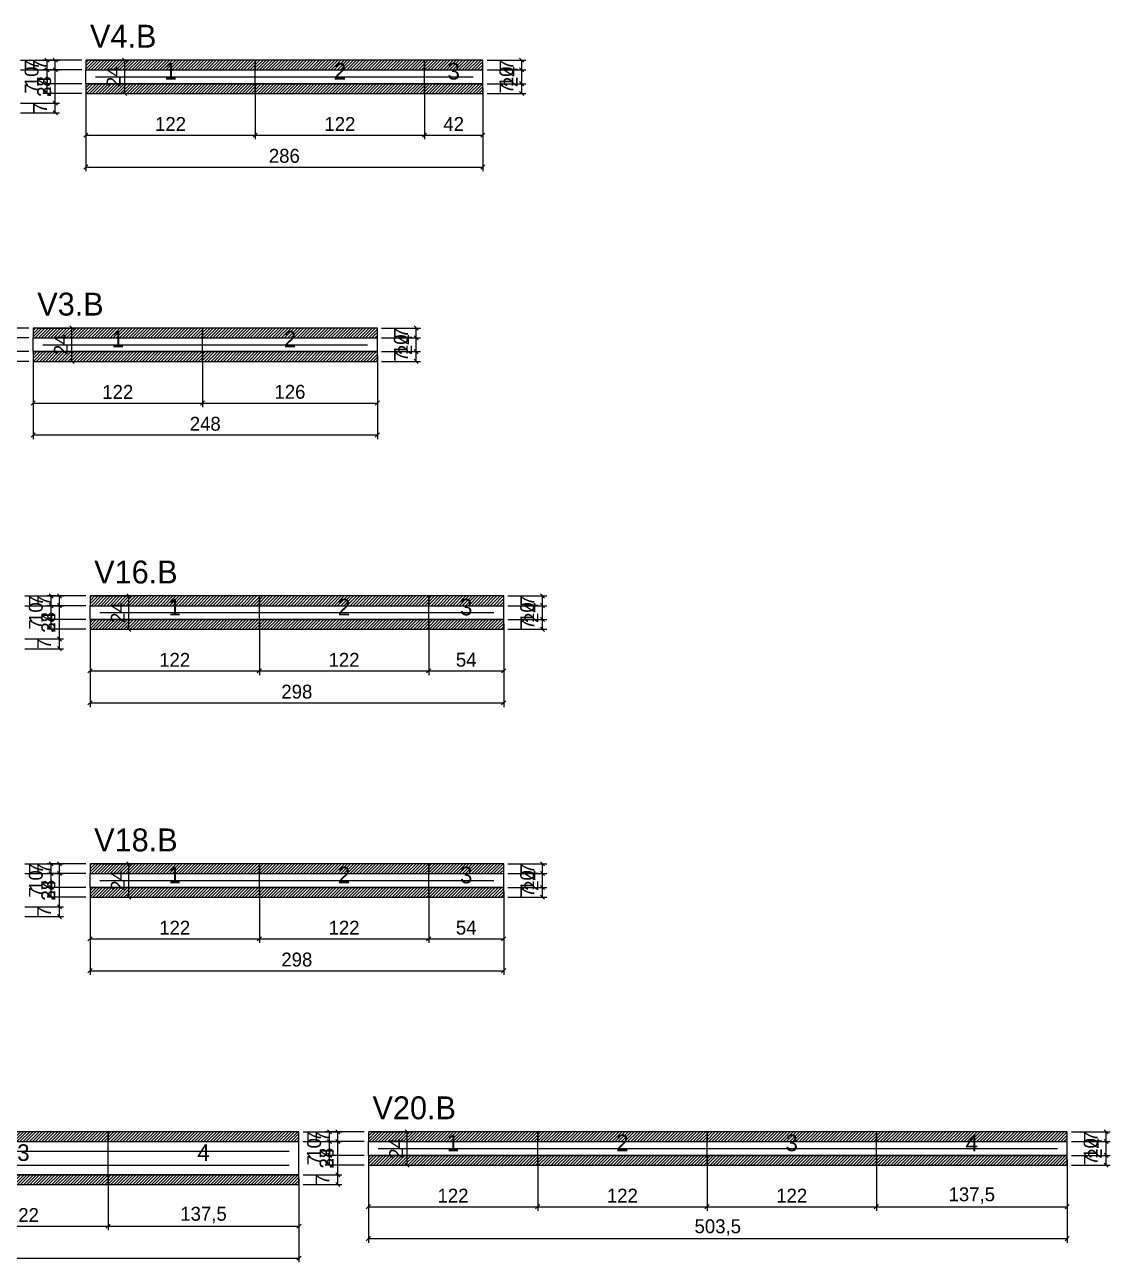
# Model space of a CAD drawing. Extents: x -13000 to 3070, y -7421 to 1552.
# Drawn here: x 503 to 1285, y -2982 to -2090 of the extents above; entities that cross this region are included whole.
import ezdxf
from ezdxf.enums import TextEntityAlignment as Align

# ---------------------------------------------------------------- set-up
doc = ezdxf.new("R2010")
doc.units = 0
for name, color, linetype in [('5', 5, 'Continuous'), ('COTA', 241, 'Continuous'), ('NOMENCLATURA', 7, 'Continuous'), ('Painéis', 200, 'Continuous'), ('SARR_2.2x7', 40, 'Continuous'), ('SCO-___-LAJ', 224, 'Continuous')]:
    doc.layers.add(name, color=color, linetype=linetype)
doc.dimstyles.new('PAINEL', dxfattribs={"dimtxt": 10, "dimasz": 3, "dimexe": 3, "dimexo": 3, "dimgap": 3, "dimtad": 1, "dimblk": 'OBLIQUE', "dimblk1": 'OBLIQUE', "dimcen": 2.5, "dimclrd": 4, "dimclre": 4, "dimclrt": 240, "dimazin": 3, "dimtfac": 1, "dimtmove": 0, "dimatfit": 3})

# ---------------------------------------------------------------- blocks, each defined once
blk = doc.blocks.new('_OBLIQUE')
at = {"color": 0, "linetype": 'BYBLOCK'}
blk.add_line((-0.5, -0.5), (0.5, 0.5), dxfattribs=at)

msp = doc.modelspace()

# ---------------------------------------------------------------- hatches: boundary and pattern name
at = {"layer": 'COTA'}
h = msp.add_hatch(dxfattribs=at)
h.set_pattern_fill('ANSI31', scale=0.5)
h.paths.add_polyline_path([(547, -2123), (669, -2123), (669, -2116), (547, -2116)])
h = msp.add_hatch(dxfattribs=at)
h.set_pattern_fill('ANSI31', scale=0.5)
h.paths.add_polyline_path([(669, -2123), (791, -2123), (791, -2116), (669, -2116)])
h = msp.add_hatch(dxfattribs=at)
h.set_pattern_fill('ANSI31', scale=0.5)
h.paths.add_polyline_path([(791, -2123), (833, -2123), (833, -2116), (791, -2116)])
h = msp.add_hatch(dxfattribs=at)
h.set_pattern_fill('ANSI31', scale=0.5)
h.paths.add_polyline_path([(547, -2140), (669, -2140), (669, -2133), (547, -2133)])
h = msp.add_hatch(dxfattribs=at)
h.set_pattern_fill('ANSI31', scale=0.5)
h.paths.add_polyline_path([(669, -2140), (791, -2140), (791, -2133), (669, -2133)])
h = msp.add_hatch(dxfattribs=at)
h.set_pattern_fill('ANSI31', scale=0.5)
h.paths.add_polyline_path([(791, -2140), (833, -2140), (833, -2133), (791, -2133)])
h = msp.add_hatch(dxfattribs=at)
h.set_pattern_fill('ANSI31', scale=0.5)
h.paths.add_polyline_path([(509, -2316), (631, -2316), (631, -2309), (509, -2309)])
h = msp.add_hatch(dxfattribs=at)
h.set_pattern_fill('ANSI31', scale=0.5)
h.paths.add_polyline_path([(631, -2316), (757, -2316), (757, -2309), (631, -2309)])
h = msp.add_hatch(dxfattribs=at)
h.set_pattern_fill('ANSI31', scale=0.5)
h.paths.add_polyline_path([(509, -2333), (631, -2333), (631, -2326), (509, -2326)])
h = msp.add_hatch(dxfattribs=at)
h.set_pattern_fill('ANSI31', scale=0.5)
h.paths.add_polyline_path([(631, -2333), (757, -2333), (757, -2326), (631, -2326)])
h = msp.add_hatch(dxfattribs=at)
h.set_pattern_fill('ANSI31', scale=0.5)
h.paths.add_polyline_path([(550, -2509), (672, -2509), (672, -2502), (550, -2502)])
h = msp.add_hatch(dxfattribs=at)
h.set_pattern_fill('ANSI31', scale=0.5)
h.paths.add_polyline_path([(672, -2509), (794, -2509), (794, -2502), (672, -2502)])
h = msp.add_hatch(dxfattribs=at)
h.set_pattern_fill('ANSI31', scale=0.5)
h.paths.add_polyline_path([(794, -2509), (848, -2509), (848, -2502), (794, -2502)])
h = msp.add_hatch(dxfattribs=at)
h.set_pattern_fill('ANSI31', scale=0.5)
h.paths.add_polyline_path([(550, -2526), (672, -2526), (672, -2519), (550, -2519)])
h = msp.add_hatch(dxfattribs=at)
h.set_pattern_fill('ANSI31', scale=0.5)
h.paths.add_polyline_path([(672, -2526), (794, -2526), (794, -2519), (672, -2519)])
h = msp.add_hatch(dxfattribs=at)
h.set_pattern_fill('ANSI31', scale=0.5)
h.paths.add_polyline_path([(794, -2526), (848, -2526), (848, -2519), (794, -2519)])
h = msp.add_hatch(dxfattribs=at)
h.set_pattern_fill('ANSI31', scale=0.5)
h.paths.add_polyline_path([(550, -2702), (672, -2702), (672, -2695), (550, -2695)])
h = msp.add_hatch(dxfattribs=at)
h.set_pattern_fill('ANSI31', scale=0.5)
h.paths.add_polyline_path([(672, -2702), (794, -2702), (794, -2695), (672, -2695)])
h = msp.add_hatch(dxfattribs=at)
h.set_pattern_fill('ANSI31', scale=0.5)
h.paths.add_polyline_path([(794, -2702), (848, -2702), (848, -2695), (794, -2695)])
h = msp.add_hatch(dxfattribs=at)
h.set_pattern_fill('ANSI31', scale=0.5)
h.paths.add_polyline_path([(550, -2719), (672, -2719), (672, -2712), (550, -2712)])
h = msp.add_hatch(dxfattribs=at)
h.set_pattern_fill('ANSI31', scale=0.5)
h.paths.add_polyline_path([(672, -2719), (794, -2719), (794, -2712), (672, -2712)])
h = msp.add_hatch(dxfattribs=at)
h.set_pattern_fill('ANSI31', scale=0.5)
h.paths.add_polyline_path([(794, -2719), (848, -2719), (848, -2712), (794, -2712)])
h = msp.add_hatch(dxfattribs=at)
h.set_pattern_fill('ANSI31', scale=0.5)
h.paths.add_polyline_path([(441, -2895), (563, -2895), (563, -2888), (441, -2888)])
h = msp.add_hatch(dxfattribs=at)
h.set_pattern_fill('ANSI31', scale=0.5)
h.paths.add_polyline_path([(563, -2895), (700.5, -2895), (700.5, -2888), (563, -2888)])
h = msp.add_hatch(dxfattribs=at)
h.set_pattern_fill('ANSI31', scale=0.5)
h.paths.add_polyline_path([(750.5, -2895), (872.5, -2895), (872.5, -2888), (750.5, -2888)])
h = msp.add_hatch(dxfattribs=at)
h.set_pattern_fill('ANSI31', scale=0.5)
h.paths.add_polyline_path([(872.5, -2895), (994.5, -2895), (994.5, -2888), (872.5, -2888)])
h = msp.add_hatch(dxfattribs=at)
h.set_pattern_fill('ANSI31', scale=0.5)
h.paths.add_polyline_path([(994.5, -2895), (1116.5, -2895), (1116.5, -2888), (994.5, -2888)])
h = msp.add_hatch(dxfattribs=at)
h.set_pattern_fill('ANSI31', scale=0.5)
h.paths.add_polyline_path([(1116.5, -2895), (1254, -2895), (1254, -2888), (1116.5, -2888)])
h = msp.add_hatch(dxfattribs=at)
h.set_pattern_fill('ANSI31', scale=0.5)
h.paths.add_polyline_path([(750.5, -2912), (872.5, -2912), (872.5, -2905), (750.5, -2905)])
h = msp.add_hatch(dxfattribs=at)
h.set_pattern_fill('ANSI31', scale=0.5)
h.paths.add_polyline_path([(872.5, -2912), (994.5, -2912), (994.5, -2905), (872.5, -2905)])
h = msp.add_hatch(dxfattribs=at)
h.set_pattern_fill('ANSI31', scale=0.5)
h.paths.add_polyline_path([(994.5, -2912), (1116.5, -2912), (1116.5, -2905), (994.5, -2905)])
h = msp.add_hatch(dxfattribs=at)
h.set_pattern_fill('ANSI31', scale=0.5)
h.paths.add_polyline_path([(1116.5, -2912), (1254, -2912), (1254, -2905), (1116.5, -2905)])
h = msp.add_hatch(dxfattribs=at)
h.set_pattern_fill('ANSI31', scale=0.5)
h.paths.add_polyline_path([(441, -2926), (563, -2926), (563, -2919), (441, -2919)])
h = msp.add_hatch(dxfattribs=at)
h.set_pattern_fill('ANSI31', scale=0.5)
h.paths.add_polyline_path([(563, -2926), (700.5, -2926), (700.5, -2919), (563, -2919)])

# ---------------------------------------------------------------- linework, layer by layer
at = {"layer": 'Painéis'}
for p, q in [((547, -2123), (669, -2123)), ((547, -2133), (547, -2123)), ((669, -2133), (669, -2123)), ((669, -2133), (669, -2123)), ((669, -2123), (791, -2123)), ((669, -2133), (669, -2123)), ((791, -2133), (791, -2123)), ((791, -2133), (791, -2123)), ((791, -2123), (833, -2123)), ((791, -2133), (791, -2123)), ((833, -2133), (833, -2123)), ((547, -2133), (669, -2133)), ((669, -2133), (791, -2133)), ((791, -2133), (833, -2133)), ((509, -2316), (631, -2316)), ((509, -2326), (509, -2316)), ((631, -2326), (631, -2316)), ((631, -2326), (631, -2316)), ((631, -2316), (757, -2316)), ((631, -2326), (631, -2316)), ((757, -2326), (757, -2316)), ((509, -2326), (631, -2326)), ((631, -2326), (757, -2326)), ((550, -2509), (672, -2509)), ((550, -2519), (550, -2509)), ((672, -2519), (672, -2509)), ((672, -2519), (672, -2509)), ((672, -2509), (794, -2509)), ((672, -2519), (672, -2509)), ((794, -2519), (794, -2509)), ((794, -2519), (794, -2509)), ((794, -2509), (848, -2509)), ((794, -2519), (794, -2509)), ((848, -2519), (848, -2509)), ((550, -2519), (672, -2519)), ((672, -2519), (794, -2519)), ((794, -2519), (848, -2519)), ((550, -2702), (672, -2702)), ((550, -2712), (550, -2702)), ((672, -2712), (672, -2702)), ((672, -2712), (672, -2702)), ((672, -2702), (794, -2702)), ((672, -2712), (672, -2702)), ((794, -2712), (794, -2702)), ((794, -2712), (794, -2702)), ((794, -2702), (848, -2702)), ((794, -2712), (794, -2702)), ((848, -2712), (848, -2702)), ((550, -2712), (672, -2712)), ((672, -2712), (794, -2712)), ((794, -2712), (848, -2712)), ((441, -2895), (563, -2895)), ((563, -2919), (563, -2895)), ((563, -2919), (563, -2895)), ((563, -2895), (700.5, -2895)), ((563, -2919), (563, -2895)), ((700.5, -2919), (700.5, -2895)), ((750.5, -2895), (872.5, -2895)), ((750.5, -2905), (750.5, -2895)), ((872.5, -2905), (872.5, -2895)), ((872.5, -2905), (872.5, -2895)), ((872.5, -2895), (994.5, -2895)), ((872.5, -2905), (872.5, -2895)), ((994.5, -2905), (994.5, -2895)), ((994.5, -2905), (994.5, -2895)), ((994.5, -2895), (1116.5, -2895)), ((994.5, -2905), (994.5, -2895)), ((1116.5, -2905), (1116.5, -2895)), ((1116.5, -2905), (1116.5, -2895)), ((1116.5, -2895), (1254, -2895)), ((1116.5, -2905), (1116.5, -2895)), ((1254, -2905), (1254, -2895)), ((750.5, -2905), (872.5, -2905)), ((872.5, -2905), (994.5, -2905)), ((994.5, -2905), (1116.5, -2905)), ((1116.5, -2905), (1254, -2905)), ((441, -2919), (563, -2919)), ((563, -2919), (700.5, -2919))]:
    msp.add_line(p, q, dxfattribs=at)
at = {"layer": 'SARR_2.2x7'}
for points in [[(554, -2128), (669, -2128)], [(554, -2128), (669, -2128)], [(669, -2128), (791, -2128)], [(669, -2128), (791, -2128)], [(791, -2128), (826, -2128)], [(791, -2128), (826, -2128)], [(516, -2321), (631, -2321)], [(516, -2321), (631, -2321)], [(631, -2321), (750, -2321)], [(631, -2321), (750, -2321)], [(557, -2514), (672, -2514)], [(557, -2514), (672, -2514)], [(672, -2514), (794, -2514)], [(672, -2514), (794, -2514)], [(794, -2514), (841, -2514)], [(794, -2514), (841, -2514)], [(557, -2707), (672, -2707)], [(557, -2707), (672, -2707)], [(672, -2707), (794, -2707)], [(672, -2707), (794, -2707)], [(794, -2707), (841, -2707)], [(794, -2707), (841, -2707)], [(441, -2902), (563, -2902)], [(441, -2902), (563, -2902)], [(563, -2902), (693.5, -2902)], [(563, -2902), (693.5, -2902)], [(757.5, -2900), (872.5, -2900)], [(757.5, -2900), (872.5, -2900)], [(872.5, -2900), (994.5, -2900)], [(872.5, -2900), (994.5, -2900)], [(994.5, -2900), (1116.5, -2900)], [(994.5, -2900), (1116.5, -2900)], [(1116.5, -2900), (1247, -2900)], [(1116.5, -2900), (1247, -2900)], [(441, -2912), (563, -2912)], [(441, -2912), (563, -2912)], [(563, -2912), (693.5, -2912)], [(563, -2912), (693.5, -2912)]]:
    msp.add_lwpolyline(points, dxfattribs=at)
at = {"layer": 'SCO-___-LAJ'}
for points in [[(547, -2123), (669, -2123), (669, -2116), (547, -2116)], [(669, -2123), (791, -2123), (791, -2116), (669, -2116)], [(791, -2123), (833, -2123), (833, -2116), (791, -2116)], [(547, -2140), (669, -2140), (669, -2133), (547, -2133)], [(669, -2140), (791, -2140), (791, -2133), (669, -2133)], [(791, -2140), (833, -2140), (833, -2133), (791, -2133)], [(509, -2316), (631, -2316), (631, -2309), (509, -2309)], [(631, -2316), (757, -2316), (757, -2309), (631, -2309)], [(509, -2333), (631, -2333), (631, -2326), (509, -2326)], [(631, -2333), (757, -2333), (757, -2326), (631, -2326)], [(550, -2509), (672, -2509), (672, -2502), (550, -2502)], [(672, -2509), (794, -2509), (794, -2502), (672, -2502)], [(794, -2509), (848, -2509), (848, -2502), (794, -2502)], [(550, -2526), (672, -2526), (672, -2519), (550, -2519)], [(672, -2526), (794, -2526), (794, -2519), (672, -2519)], [(794, -2526), (848, -2526), (848, -2519), (794, -2519)], [(550, -2702), (672, -2702), (672, -2695), (550, -2695)], [(672, -2702), (794, -2702), (794, -2695), (672, -2695)], [(794, -2702), (848, -2702), (848, -2695), (794, -2695)], [(550, -2719), (672, -2719), (672, -2712), (550, -2712)], [(672, -2719), (794, -2719), (794, -2712), (672, -2712)], [(794, -2719), (848, -2719), (848, -2712), (794, -2712)], [(441, -2895), (563, -2895), (563, -2888), (441, -2888)], [(563, -2895), (700.5, -2895), (700.5, -2888), (563, -2888)], [(750.5, -2895), (872.5, -2895), (872.5, -2888), (750.5, -2888)], [(872.5, -2895), (994.5, -2895), (994.5, -2888), (872.5, -2888)], [(994.5, -2895), (1116.5, -2895), (1116.5, -2888), (994.5, -2888)], [(1116.5, -2895), (1254, -2895), (1254, -2888), (1116.5, -2888)], [(750.5, -2912), (872.5, -2912), (872.5, -2905), (750.5, -2905)], [(872.5, -2912), (994.5, -2912), (994.5, -2905), (872.5, -2905)], [(994.5, -2912), (1116.5, -2912), (1116.5, -2905), (994.5, -2905)], [(1116.5, -2912), (1254, -2912), (1254, -2905), (1116.5, -2905)], [(441, -2926), (563, -2926), (563, -2919), (441, -2919)], [(563, -2926), (700.5, -2926), (700.5, -2919), (563, -2919)]]:
    msp.add_lwpolyline(points, close=True, dxfattribs=at)

# ---------------------------------------------------------------- texts
at = {"layer": '5'}
for s, p in [('1', (608, -2124)), ('2', (730, -2124)), ('3', (812, -2124)), ('1', (570, -2317)), ('2', (694, -2317)), ('1', (611, -2510)), ('2', (733, -2510)), ('3', (821, -2510)), ('1', (611, -2703)), ('2', (733, -2703)), ('3', (821, -2703)), ('3', (502, -2903)), ('4', (631.75, -2903)), ('1', (811.5, -2896)), ('2', (933.5, -2896)), ('3', (1055.5, -2896)), ('4', (1185.25, -2896))]:
    msp.add_text(s, height=12, dxfattribs=at).set_placement(p, align=Align.MIDDLE_CENTER)
at = {"layer": 'NOMENCLATURA'}
for s, p in [('V4.B', (550, -2107)), ('V3.B', (512, -2300)), ('V16.B', (553, -2493)), ('V18.B', (553, -2686)), ('V20.B', (753.5, -2879))]:
    msp.add_text(s, height=16.5, dxfattribs=at).set_placement(p)

# ---------------------------------------------------------------- dimensions: what is measured, and where the dimension line sits
at = {"layer": 'COTA'}
for base, p1, p2 in [((525, -2154), (497, -2154), (497, -2116)), ((525, -2123), (497, -2123), (497, -2116)), ((525, -2147), (497, -2147), (497, -2123)), ((519, -2123), (547, -2123), (547, -2116)), ((519, -2133), (547, -2133), (547, -2123)), ((575, -2140), (547, -2140), (547, -2116)), ((861, -2140), (833, -2140), (833, -2116)), ((861, -2123), (833, -2123), (833, -2116)), ((861, -2133), (833, -2133), (833, -2123)), ((519, -2140), (547, -2140), (547, -2133)), ((861, -2140), (833, -2140), (833, -2133)), ((525, -2154), (497, -2154), (497, -2147)), ((481, -2316), (509, -2316), (509, -2309)), ((537, -2333), (509, -2333), (509, -2309)), ((785, -2333), (757, -2333), (757, -2309)), ((785, -2316), (757, -2316), (757, -2309)), ((481, -2326), (509, -2326), (509, -2316)), ((785, -2326), (757, -2326), (757, -2316)), ((481, -2333), (509, -2333), (509, -2326)), ((785, -2333), (757, -2333), (757, -2326)), ((528, -2540), (500, -2540), (500, -2502)), ((528, -2509), (500, -2509), (500, -2502)), ((522, -2509), (550, -2509), (550, -2502)), ((578, -2526), (550, -2526), (550, -2502)), ((876, -2526), (848, -2526), (848, -2502)), ((876, -2509), (848, -2509), (848, -2502)), ((528, -2533), (500, -2533), (500, -2509)), ((522, -2519), (550, -2519), (550, -2509)), ((876, -2519), (848, -2519), (848, -2509)), ((522, -2526), (550, -2526), (550, -2519)), ((876, -2526), (848, -2526), (848, -2519)), ((528, -2540), (500, -2540), (500, -2533)), ((528, -2733), (500, -2733), (500, -2695)), ((528, -2702), (500, -2702), (500, -2695)), ((528, -2726), (500, -2726), (500, -2702)), ((522, -2702), (550, -2702), (550, -2695)), ((522, -2712), (550, -2712), (550, -2702)), ((578, -2719), (550, -2719), (550, -2695)), ((876, -2719), (848, -2719), (848, -2695)), ((876, -2702), (848, -2702), (848, -2695)), ((876, -2712), (848, -2712), (848, -2702)), ((522, -2719), (550, -2719), (550, -2712)), ((876, -2719), (848, -2719), (848, -2712)), ((528, -2733), (500, -2733), (500, -2726)), ((728.5, -2926), (700.5, -2926), (700.5, -2888)), ((728.5, -2895), (700.5, -2895), (700.5, -2888)), ((722.5, -2895), (750.5, -2895), (750.5, -2888)), ((778.5, -2912), (750.5, -2912), (750.5, -2888)), ((1282, -2912), (1254, -2912), (1254, -2888)), ((1282, -2895), (1254, -2895), (1254, -2888)), ((728.5, -2919), (700.5, -2919), (700.5, -2895)), ((722.5, -2905), (750.5, -2905), (750.5, -2895)), ((1282, -2905), (1254, -2905), (1254, -2895)), ((722.5, -2912), (750.5, -2912), (750.5, -2905)), ((1282, -2912), (1254, -2912), (1254, -2905)), ((728.5, -2926), (700.5, -2926), (700.5, -2919))]:
    msp.add_linear_dim(base=base, p1=p1, p2=p2, angle=90, dimstyle='PAINEL', dxfattribs=at).render()
for base, p1, p2 in [((547, -2170), (547, -2133), (669, -2133)), ((547, -2193), (547, -2133), (833, -2133)), ((669, -2170), (669, -2133), (791, -2133)), ((791, -2170), (791, -2133), (833, -2133)), ((509, -2363), (509, -2326), (631, -2326)), ((509, -2386), (509, -2326), (757, -2326)), ((631, -2363), (631, -2326), (757, -2326)), ((550, -2556), (550, -2519), (672, -2519)), ((550, -2579), (550, -2519), (848, -2519)), ((672, -2556), (672, -2519), (794, -2519)), ((794, -2556), (794, -2519), (848, -2519)), ((550, -2749), (550, -2712), (672, -2712)), ((550, -2772), (550, -2712), (848, -2712)), ((672, -2749), (672, -2712), (794, -2712)), ((794, -2749), (794, -2712), (848, -2712)), ((750.5, -2942), (750.5, -2905), (872.5, -2905)), ((750.5, -2965), (750.5, -2905), (1254, -2905)), ((872.5, -2942), (872.5, -2905), (994.5, -2905)), ((994.5, -2942), (994.5, -2905), (1116.5, -2905)), ((1116.5, -2942), (1116.5, -2905), (1254, -2905)), ((197, -2979), (197, -2919), (700.5, -2919)), ((441, -2956), (441, -2919), (563, -2919)), ((563, -2956), (563, -2919), (700.5, -2919))]:
    msp.add_linear_dim(base=base, p1=p1, p2=p2, dimstyle='PAINEL', dxfattribs=at).render()

doc.saveas('drawing.dxf')
